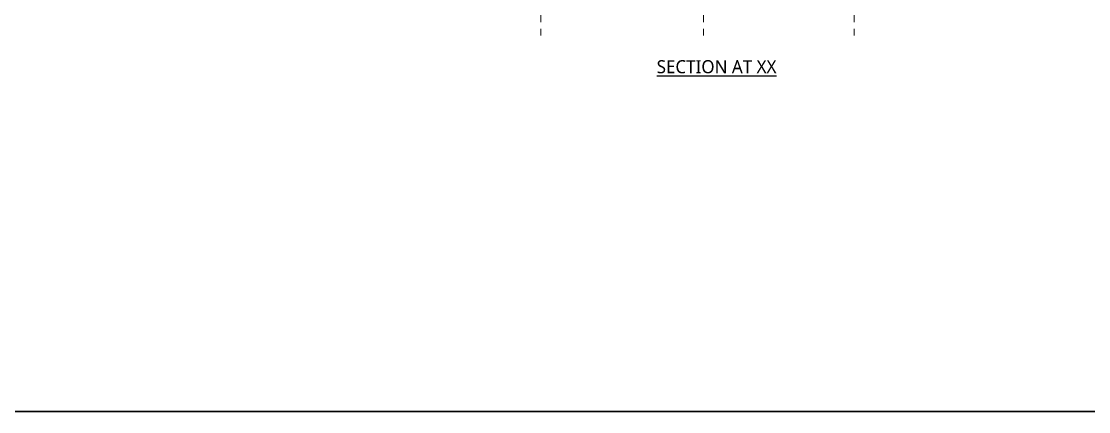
# Model space of a CAD drawing. Header units: inches. Extents: x 17146 to 31738, y -8920 to -2452.
# Drawn here: x 22494 to 23478, y -7335 to -6975 of the extents above; entities that cross this region are included whole.
import ezdxf

# ---------------------------------------------------------------- set-up
doc = ezdxf.new("R2010")
doc.units = ezdxf.units.IN
doc.header["$LTSCALE"] = 25
doc.header["$MEASUREMENT"] = 0
doc.linetypes.add('CENTER', pattern=[2, 1.25, -0.25, 0.25, -0.25])
doc.layers.add('Center line', color=252, linetype='CENTER', lineweight=20)
doc.layers.add('Wall-Section', color=6, linetype='Continuous', lineweight=35)
doc.layers.add('Text-internal', color=7, linetype='Continuous')
doc.styles.add('int text 1in-8ft', font='trebuc.ttf', dxfattribs={"height": 7})

msp = doc.modelspace()

# ---------------------------------------------------------------- linework, layer by layer
at = {"layer": 'Center line'}
for p, q in [((22972.85, -6194.78), (22972.85, -6990.7)), ((23122.85, -6194.78), (23122.85, -6990.7)), ((23261.72, -6194.78), (23261.72, -6990.7))]:
    msp.add_line(p, q, dxfattribs=at)
at = {"layer": 'Wall-Section'}
msp.add_lwpolyline([(17145.9, -4100.42), (31738.2, -4100.42), (31738.2, -7334.89), (17145.9, -7334.89)], close=True, dxfattribs=at)

# ---------------------------------------------------------------- texts
at = {"layer": 'Text-internal', "insert": (22990.43, -7011.15), "char_height": 12, "width": 288.7729, "attachment_point": 1, "style": 'int text 1in-8ft'}
msp.add_mtext('\\pxqc;{\\L\\C0;SECTION AT XX }', dxfattribs=at)

doc.saveas('drawing.dxf')
